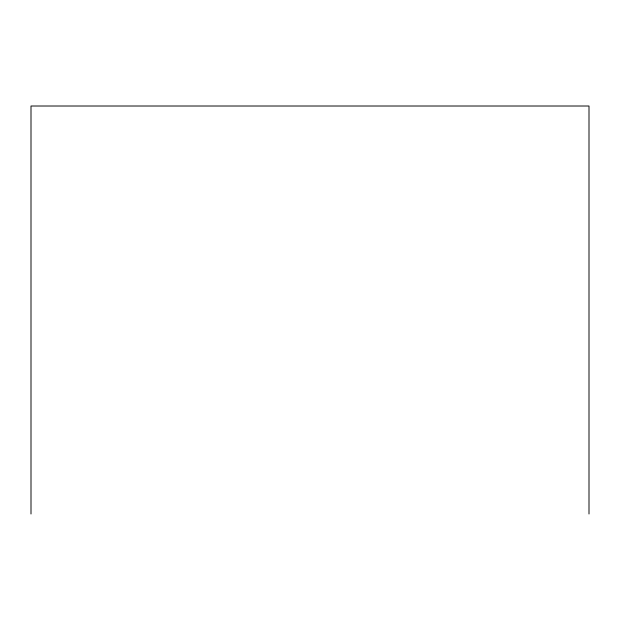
<?xml version="1.0" encoding="UTF-8"?>
<svg xmlns="http://www.w3.org/2000/svg" width="620" height="620" viewBox="0 0 620 620"><rect width="100%" height="100%" fill="white"/><g stroke="black" fill="none" stroke-linecap="round" stroke-linejoin="round"><path stroke-width="0.93" d="M589 513.988L589 106.012L31 106.012L31 513.988"/></g></svg>
